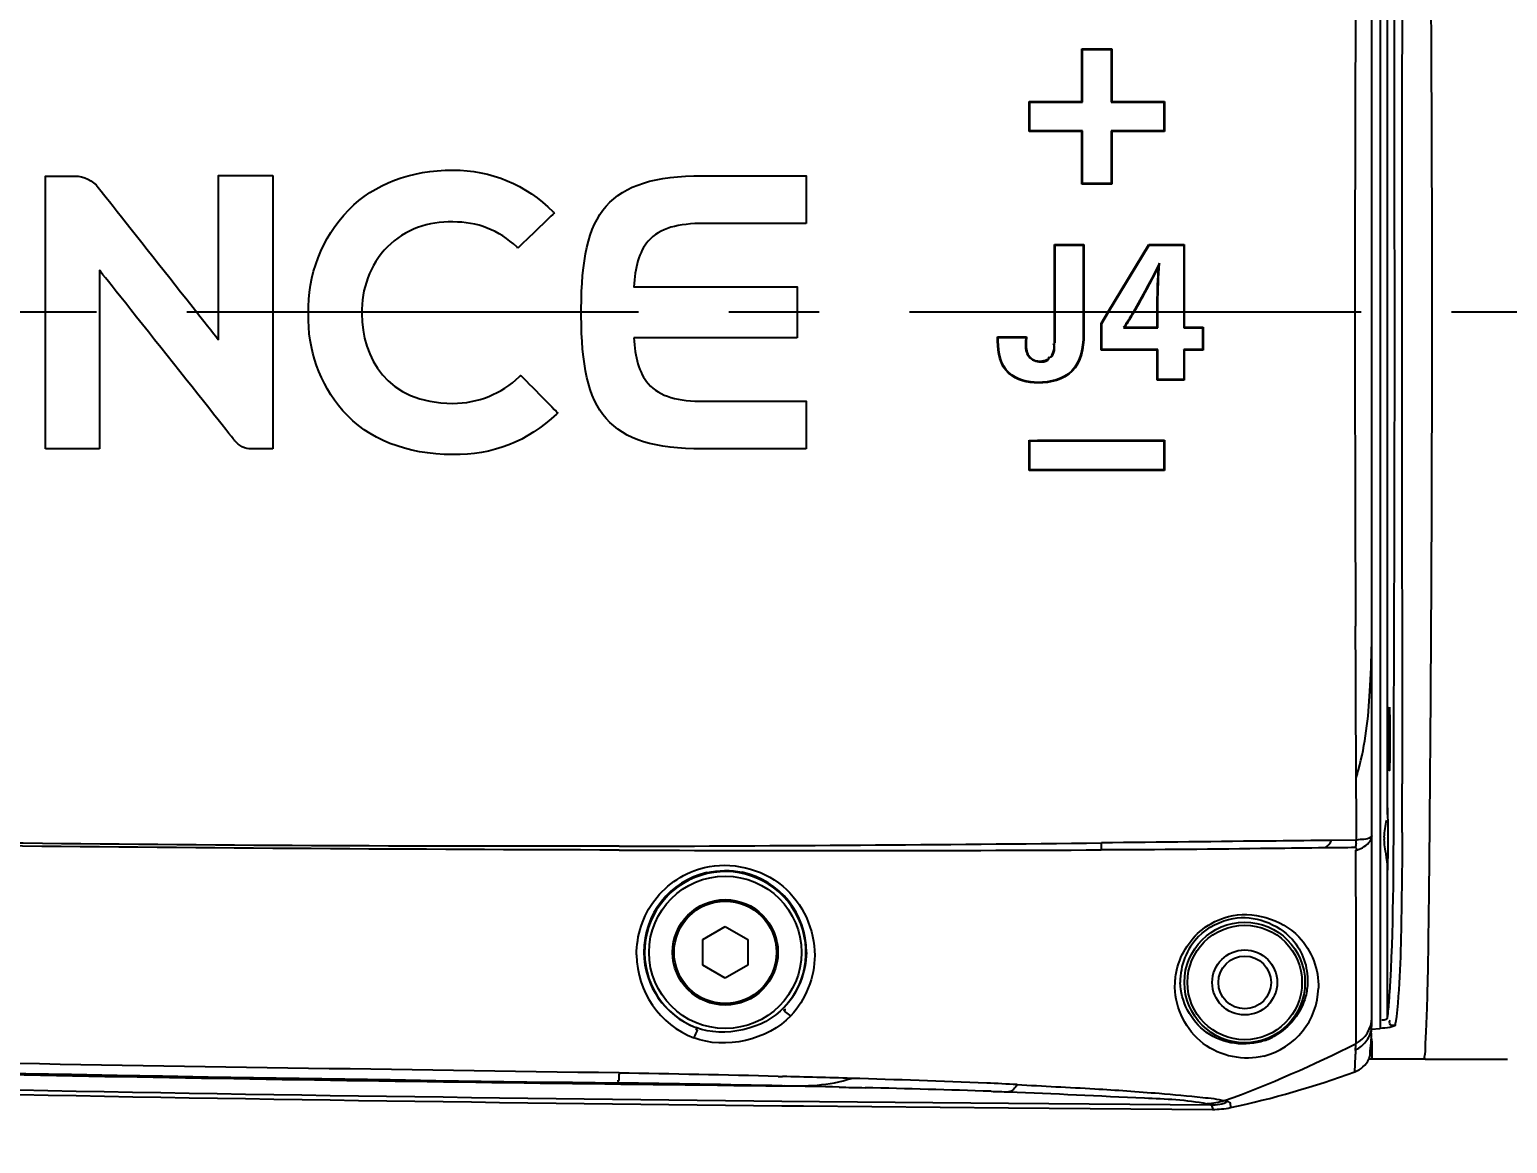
# Model space of a CAD drawing. Header units: millimetres. Extents: x 4086 to 8300, y 123 to 1549.
# Drawn here: x 6970.31 to 6994.85, y 814.72 to 833.21 of the extents above; entities that cross this region are included whole.
import ezdxf

# ---------------------------------------------------------------- set-up
doc = ezdxf.new("R2010")
doc.units = ezdxf.units.MM
doc.linetypes.add('CENTER', pattern=[0.6, 0.375, -0.075, 0.075, -0.075])
for name, color, linetype in [('中心线', 7, 'Continuous'), ('外形图', 7, 'Continuous'), ('尺寸标注', 7, 'Continuous')]:
    doc.layers.add(name, color=color, linetype=linetype)
doc.styles.add('思源黑', font='SourceHanSansCN-Normal.ttf')
doc.dimstyles.new('尺寸标注_1_4比例', dxfattribs={"dimtxt": 7, "dimasz": 6, "dimexe": 2, "dimexo": 1.5, "dimgap": 1, "dimtad": 1, "dimdec": 1, "dimlfac": 4, "dimdsep": 46, "dimtxsty": '思源黑', "dimcen": 0.09, "dimadec": 0, "dimazin": 0, "dimtp": 0.01, "dimtm": 0.01, "dimtfac": 1, "dimtdec": 1, "dimtofl": 0, "dimtmove": 0, "dimatfit": 3, "dimfxl": 1, "dimtolj": 1, "dimarcsym": 0})

# ---------------------------------------------------------------- blocks, each defined once
blk = doc.blocks.new('*D769')
at = {"layer": 'Defpoints', "color": 0}
for p in [(7023.604, 824.646), (7008.661, 823.338), (7023.604, 793.474)]:
    blk.add_point(p, dxfattribs=at)
at = {"layer": '尺寸标注', "color": 0, "lineweight": -2}
for p, q in [((7023.604, 823.146), (7023.604, 791.474)), ((7008.661, 821.838), (7008.661, 791.474)), ((7008.661, 793.474), (6978.761, 793.474)), ((7014.661, 793.474), (7017.604, 793.474))]:
    blk.add_line(p, q, dxfattribs=at)
at = {"layer": '尺寸标注', "color": 0}
for points in [[(7014.661, 794.474), (7014.661, 792.474), (7008.661, 793.474)], [(7017.604, 792.474), (7017.604, 794.474), (7023.604, 793.474)]]:
    blk.add_solid(points, dxfattribs=at)
at = {"layer": '尺寸标注', "color": 0, "insert": (6988.574, 798.098), "char_height": 7, "attachment_point": 5, "style": '思源黑'}
blk.add_mtext('\\A1;59.8', dxfattribs=at)
blk = doc.blocks.new('*D770')
at = {"layer": 'Defpoints', "color": 0}
for p in [(7023.604, 824.646), (7016.612, 818.513), (7016.612, 803.7)]:
    blk.add_point(p, dxfattribs=at)
at = {"layer": '尺寸标注', "color": 0, "lineweight": -2}
for p, q in [((7023.604, 823.146), (7023.604, 801.7)), ((7016.612, 817.013), (7016.612, 801.7)), ((7010.612, 803.7), (6985.238, 803.7)), ((7029.604, 803.7), (7035.604, 803.7))]:
    blk.add_line(p, q, dxfattribs=at)
at = {"layer": '尺寸标注', "color": 0}
for points in [[(7010.612, 802.7), (7010.612, 804.7), (7016.612, 803.7)], [(7029.604, 804.7), (7029.604, 802.7), (7023.604, 803.7)]]:
    blk.add_solid(points, dxfattribs=at)
at = {"layer": '尺寸标注', "color": 0, "insert": (6991.077, 808.324), "char_height": 7, "attachment_point": 5, "style": '思源黑'}
blk.add_mtext('\\A1;28', dxfattribs=at)
blk = doc.blocks.new('*D780')
at = {"layer": 'Defpoints', "color": 0}
for p in [(6912.112, 819.638), (7029.112, 640.885), (6912.112, 610.781)]:
    blk.add_point(p, dxfattribs=at)
at = {"layer": '尺寸标注', "color": 0, "lineweight": -2}
for p, q in [((6912.112, 818.138), (6912.112, 608.781)), ((7029.112, 639.385), (7029.112, 608.781)), ((7023.112, 610.781), (6918.112, 610.781))]:
    blk.add_line(p, q, dxfattribs=at)
at = {"layer": '尺寸标注', "color": 0}
for points in [[(6918.112, 611.781), (6918.112, 609.781), (6912.112, 610.781)], [(7023.112, 609.781), (7023.112, 611.781), (7029.112, 610.781)]]:
    blk.add_solid(points, dxfattribs=at)
at = {"layer": '尺寸标注', "color": 0, "insert": (6970.612, 615.405), "char_height": 7, "attachment_point": 5, "style": '思源黑'}
blk.add_mtext('\\A1;468', dxfattribs=at)

msp = doc.modelspace()

# ---------------------------------------------------------------- linework, layer by layer
at = {"layer": '中心线', "linetype": 'CENTER', "ltscale": 20}
msp.add_line((7040.4225, 828.5128), (6904.9307, 828.5128), dxfattribs=at)
at = {"layer": '外形图'}
for p, q in [((6992.5996, 816.7227), (6992.5996, 840.3055)), ((6992.7371, 840.403), (6992.7371, 816.6217)), ((6992.8539, 836.8516), (6992.8539, 820.1744)), ((6987.7814, 832.8878), (6987.7926, 832.8768)), ((6987.7814, 832.8878), (6988.2814, 832.8878)), ((6987.7814, 832.0128), (6987.7814, 832.8878)), ((6987.7926, 832.0018), (6987.7926, 832.8768)), ((6987.7926, 832.8768), (6988.2704, 832.8767)), ((6988.2814, 832.8878), (6988.2704, 832.8767)), ((6988.2704, 832.8767), (6988.2704, 832.0017)), ((6988.2814, 832.8878), (6988.2814, 832.0128)), ((6986.9064, 832.0128), (6986.9175, 832.0018)), ((6986.9064, 831.5128), (6986.9064, 832.0128)), ((6986.9175, 831.5238), (6986.9175, 832.0018)), ((6986.9175, 832.0018), (6987.7926, 832.0018)), ((6987.7814, 832.0128), (6987.7926, 832.0018)), ((6988.2814, 832.0128), (6988.2704, 832.0017)), ((6988.2704, 832.0017), (6989.1454, 832.0017)), ((6988.2814, 832.0128), (6989.1564, 832.0128)), ((6989.1564, 832.0128), (6989.1454, 832.0017)), ((6989.1454, 832.0017), (6989.1454, 831.524)), ((6989.1564, 832.0128), (6989.1564, 831.5128)), ((6986.9064, 831.5128), (6986.9175, 831.5238)), ((6987.7814, 831.5128), (6987.7926, 831.5239)), ((6987.7814, 830.6378), (6987.7814, 831.5128)), ((6987.7926, 830.6489), (6987.7926, 831.5239)), ((6989.1454, 831.524), (6988.2704, 831.5239)), ((6988.2814, 831.5128), (6988.2704, 831.5239)), ((6988.2704, 831.5239), (6988.2705, 830.6489)), ((6988.2814, 831.5128), (6988.2814, 830.6378)), ((6989.1564, 831.5128), (6989.1454, 831.524)), ((6987.7814, 830.6378), (6987.7926, 830.6489)), ((6988.2814, 830.6377), (6987.7814, 830.6379)), ((6988.2705, 830.6487), (6987.7926, 830.6491)), ((6988.2814, 830.6378), (6988.2705, 830.6489)), ((6987.3271, 829.6378), (6987.3383, 829.6268)), ((6987.3271, 829.6378), (6987.816, 829.6378)), ((6987.3271, 828.5128), (6987.3271, 829.6378)), ((6987.3383, 829.6269), (6987.8051, 829.6267)), ((6987.3383, 828.5128), (6987.3383, 829.6268)), ((6987.816, 829.6378), (6987.8051, 829.6268)), ((6987.8051, 829.6268), (6987.8051, 828.5128)), ((6987.816, 829.6378), (6987.816, 828.5128)), ((6988.2131, 828.5128), (6988.894, 829.6378)), ((6988.2262, 828.5128), (6988.9004, 829.6267)), ((6988.894, 829.6379), (6989.4847, 829.6377)), ((6988.894, 829.6378), (6988.9004, 829.6267)), ((6988.9004, 829.6269), (6989.4737, 829.6264)), ((6989.4847, 829.6378), (6989.4737, 829.6266)), ((6989.4737, 829.6266), (6989.4737, 828.5128)), ((6989.4847, 829.6378), (6989.4847, 828.5128)), ((6989.0569, 829.2743), (6989.0718, 829.3274)), ((6987.805, 828.5128), (6987.8051, 828.1352)), ((6987.816, 828.5128), (6987.816, 828.1352)), ((6988.1011, 828.3279), (6988.213, 828.5128)), ((6988.1124, 828.3248), (6988.2261, 828.5128)), ((6989.035, 828.6648), (6989.0463, 828.6648)), ((6989.035, 828.5128), (6989.035, 828.6648)), ((6989.035, 828.2668), (6989.035, 828.5128)), ((6989.0463, 828.5128), (6989.0463, 828.6648)), ((6989.0464, 828.2557), (6989.0463, 828.5128)), ((6989.4737, 828.5128), (6989.4737, 828.2556)), ((6989.4847, 828.5128), (6989.4847, 828.2668)), ((6988.1011, 828.3279), (6988.1124, 828.3248)), ((6988.496, 828.2668), (6988.4755, 828.2557)), ((6988.4755, 828.2557), (6989.0463, 828.2557)), ((6988.496, 828.2668), (6989.035, 828.2668)), ((6989.035, 828.2668), (6989.0463, 828.2557)), ((6989.4847, 828.2668), (6989.4737, 828.2556)), ((6989.4737, 828.2556), (6989.7839, 828.2556)), ((6989.4847, 828.2668), (6989.7949, 828.2668)), ((6989.7949, 828.2668), (6989.7839, 828.2556)), ((6986.3839, 828.0333), (6986.3839, 828.1039)), ((6986.3839, 828.1039), (6986.395, 828.0929)), ((6986.3839, 828.1038), (6986.8618, 828.1039)), ((6986.3839, 828.0333), (6986.395, 828.0333)), ((6986.395, 828.0333), (6986.395, 828.0929)), ((6986.395, 828.0928), (6986.8504, 828.0929)), ((6986.8504, 828.0928), (6986.8477, 828.0244)), ((6986.8586, 828.0239), (6986.8477, 828.0244)), ((6986.8618, 828.1039), (6986.8504, 828.0928)), ((6986.8618, 828.1039), (6986.8586, 828.0239)), ((6987.3271, 828.0067), (6987.3383, 828.0067)), ((6987.816, 828.1352), (6987.8051, 828.1352)), ((6987.0702, 827.7027), (6987.0702, 827.6917)), ((6987.2671, 827.7736), (6987.2756, 827.7664)), ((6988.1011, 827.8845), (6988.1124, 827.8956)), ((6989.035, 827.8846), (6988.1011, 827.8844)), ((6989.0463, 827.8958), (6988.1124, 827.8955)), ((6989.035, 827.8845), (6989.0463, 827.8956)), ((6989.035, 827.3878), (6989.035, 827.8845)), ((6989.0463, 827.3989), (6989.0463, 827.8956)), ((6989.7839, 827.8958), (6989.4737, 827.8956)), ((6989.4847, 827.8845), (6989.4737, 827.8957)), ((6989.4737, 827.8957), (6989.4737, 827.399)), ((6989.4847, 827.8845), (6989.4847, 827.3878)), ((6989.7949, 827.8845), (6989.4847, 827.8844)), ((6989.7949, 827.8845), (6989.7839, 827.8957)), ((6986.5672, 827.5006), (6986.5745, 827.5089)), ((6987.6221, 827.5331), (6987.6143, 827.5408)), ((6987.0576, 827.3392), (6987.0576, 827.3502)), ((6989.035, 827.3878), (6989.0463, 827.3989)), ((6989.4847, 827.3879), (6989.035, 827.3877)), ((6989.4737, 827.3991), (6989.0463, 827.3988)), ((6989.4847, 827.3878), (6989.4737, 827.399)), ((6986.9064, 826.3878), (6986.9175, 826.3768)), ((6986.9064, 825.8878), (6986.9064, 826.3878)), ((6986.9175, 825.8988), (6986.9175, 826.3768)), ((6986.9175, 826.3768), (6989.1454, 826.3766)), ((6989.1564, 826.3878), (6989.1454, 826.3766)), ((6989.1454, 826.3766), (6989.1454, 825.8989)), ((6989.1564, 826.3878), (6989.1564, 825.8878)), ((6986.9064, 825.8878), (6986.9175, 825.8988)), ((6989.1454, 825.8989), (6986.9175, 825.8988)), ((6989.1564, 825.8878), (6989.1454, 825.8989)), ((6993.1018, 821.5907), (6993.1021, 821.2518)), ((6992.3408, 820.0948), (6992.3397, 820.7863)), ((6992.3412, 819.8243), (6992.3408, 820.0948)), ((6993.1021, 819.8771), (6993.1017, 819.7188)), ((6992.3426, 819.7507), (6991.9295, 819.746)), ((6992.3413, 819.7512), (6992.3412, 819.8243)), ((6992.8539, 819.3654), (6992.8539, 816.8003)), ((6981.4897, 818.1028), (6981.8621, 818.3178)), ((6981.8621, 818.3178), (6982.2345, 818.1028)), ((6981.4897, 817.6728), (6981.4897, 818.1028)), ((6982.2345, 818.1028), (6982.2345, 817.6728)), ((6981.8621, 817.4578), (6981.4897, 817.6728)), ((6982.2345, 817.6728), (6981.8621, 817.4578)), ((6992.7371, 816.6205), (6992.5864, 816.6093)), ((6992.5918, 816.4466), (6992.598, 816.3874)), ((6992.3134, 815.9044), (6992.3285, 816.1622)), ((6992.598, 816.3874), (6992.6005, 816.2044)), ((6992.6005, 816.2044), (6992.5996, 816.1135)), ((6992.5996, 816.1135), (6992.5507, 816.1135)), ((6993.4817, 816.1136), (6992.5996, 816.1135)), ((6993.4817, 816.1136), (6994.8496, 816.1138)), ((6982.7425, 815.8288), (6982.8104, 815.8271)), ((6982.8057, 815.6713), (6982.8472, 815.6705)), ((6982.8059, 815.6718), (6982.8471, 815.6709)), ((6982.8017, 815.3419), (6983.1607, 815.3382)), ((6982.8031, 815.4182), (6986.5641, 815.3827)), ((6983.1607, 815.3382), (6986.5638, 815.3064)), ((6986.5638, 815.3064), (6989.9524, 815.2801)), ((6986.5641, 815.3827), (6989.9215, 815.3567))]:
    msp.add_line(p, q, dxfattribs=at)
msp.add_lwpolyline([(6992.3299, 819.5819), (6992.3325, 819.5823), (6992.3335, 819.5837), (6992.3349, 819.5853), (6992.3368, 819.5868), (6992.3389, 819.5883), (6992.3409, 819.5899), (6992.3428, 819.5915), (6992.3443, 819.5931), (6992.3456, 819.5947), (6992.3466, 819.5963), (6992.3473, 819.598), (6992.3478, 819.5998), (6992.3479, 819.6018), (6992.3477, 819.6038), (6992.3472, 819.606), (6992.3464, 819.6083), (6992.3453, 819.6108), (6992.3437, 819.6135), (6992.3417, 819.6163), (6992.3394, 819.6189), (6992.3367, 819.6213), (6992.3338, 819.6233), (6992.3307, 819.6249), (6992.3276, 819.6259), (6992.3245, 819.6264), (6992.3217, 819.6266)], dxfattribs=at)
for centre, radius in [((6981.8621, 817.8878), 1.265), ((6981.8621, 817.8878), 0.875), ((6981.8621, 817.8878), 0.85), ((6990.4871, 817.3878), 1.0009), ((6990.4871, 817.3878), 0.9509), ((6990.4871, 817.3878), 0.5397), ((6990.4871, 817.3878), 0.4375)]:
    msp.add_circle(centre, radius, dxfattribs=at)
for centre, radius, start, end in [((11704.7085, 828.4557), 4711.6117, 179.9189502, 180.0834819), ((8395.5945, 827.9619), 1403.2784, 179.7648667, 179.9775065), ((8391.8186, 829.0528), 1399.5025, 180.0221064, 180.2353213), ((6967.3327, 823.427), 25.2669, 359.06138, 0.02449), ((6974.7396, 823.2921), 17.8588, 356.56221, 359.10514), ((6988.2085, 822.049), 4.3186, 342.99878, 344.82532), ((6629.1644, 820.4257), 363.9381, 359.913636, 0.040962), ((6977.7454, 1725.7618), 906.1159, 270.1488541, 270.6554987), ((6991.6859, 819.7957), 0.6583, 351.58712, 356.14251), ((6993.8914, 819.769), 1.0867, 178.30945, 180.3516), ((6983.7521, 1731.5431), 911.9656, 269.7705222, 270.2735425), ((6981.861, 817.8963), 1.3499, 102.93934, 180.36371), ((6981.8621, 817.8878), 1.34, 317.06291, 248.73761), ((6981.8623, 817.8989), 1.3472, 359.52836, 77.91028), ((6990.4739, 817.408), 1.0562, 135.34807, 181.09588), ((6981.8577, 817.8965), 1.3466, 180.37176, 249.04622), ((6981.8794, 817.8571), 1.4895, 180.43935, 248.79904), ((6990.5149, 817.3263), 1.196, 284.12269, 358.43628), ((6992.0677, 816.7273), 0.5319, 347.18391, 353.33615), ((6992.0813, 816.7258), 0.5182, 353.32219, 359.65377), ((6987.7598, 817.3482), 5.2717, 352.68491, 353.11148), ((6990.4569, 817.4558), 1.0928, 289.02027, 299.10664), ((6962.96, 817.9348), 29.661, 357.31698, 357.43942), ((6983.3362, 834.0787), 19.8592, 290.0764, 296.94659), ((6990.8112, 816.2284), 1.5188, 357.49883, 1.55237), ((6971.1845, 238.0483), 577.7403, 88.8473978, 89.1178408), ((6973.1118, 421.6243), 394.3221, 88.600503, 88.984615), ((6976.4883, 560.4434), 255.462, 88.324554, 88.581915), ((6973.7967, 383.8701), 431.8952, 88.678785, 88.799256), ((6978.3554, 627.3584), 188.521, 87.614331, 88.297162), ((6981.4711, 705.0972), 110.72, 87.28931, 87.550688), ((6987.1347, 830.0072), 15.0236, 281.97099, 290.16351), ((6977.6495, 545.6934), 270.026, 88.169499, 88.613287), ((6989.9618, 816.6765), 1.3964, 269.61488, 281.94783)]:
    msp.add_arc(centre, radius, start, end, dxfattribs=at)
msp.add_ellipse((6992.8887, 821.4329), major_axis=(0, 0.525), ratio=0.0174551, dxfattribs=at)
msp.add_ellipse((6992.8597, 819.7699), major_axis=(0, 0.525), ratio=0.0174551, start_param=3.1415927, end_param=6.2831853, dxfattribs=at)
for points, knots in [([(6982.8473, 841.3547), (6979.9914, 841.3249), (6974.2796, 841.2517), (6965.7128, 841.0873), (6957.1476, 840.8525), (6950.0119, 840.5915), (6944.306, 840.3256), (6940.0264, 840.1178), (6936.4649, 839.883), (6933.6115, 839.7297), (6930.7692, 839.5793), (6927.1829, 838.9876), (6923.5642, 836.4678), (6921.1381, 832.8333), (6920.2848, 828.532), (6921.1248, 824.2335), (6923.5303, 820.5724), (6926.5562, 818.5117), (6929.2915, 817.6422), (6931.4308, 817.4044), (6933.5713, 817.3272), (6935.7099, 817.1794), (6937.847, 817.0394), (6940.6986, 816.8826), (6944.2642, 816.6997), (6949.9704, 816.437), (6957.106, 816.174), (6965.6712, 815.9394), (6974.238, 815.7745), (6979.9498, 815.7012), (6982.8057, 815.6713)], [0, 0, 0, 0, 0.0625338, 0.1250675, 0.1876012, 0.2501348, 0.2814019, 0.3126679, 0.3439382, 0.3595646, 0.3751969, 0.4064019, 0.4376042, 0.4687717, 0.4999496, 0.5311281, 0.5623056, 0.5934882, 0.6091533, 0.6247704, 0.6404361, 0.6560705, 0.6716955, 0.6873296, 0.7185989, 0.7498649, 0.8123988, 0.8749325, 0.9374662, 1, 1, 1, 1]), ([(6992.962, 835.4749), (6992.968, 833.7921), (6992.9712, 830.4181), (6992.9741, 825.376), (6992.9532, 820.975), (6992.9557, 818.2617), (6992.8904, 817.2203)], [0, 0, 0, 0, 0.2765381, 0.5544883, 0.8285284, 1, 1, 1, 1]), ([(6993.4817, 816.1136), (6993.4643, 816.1371), (6993.4981, 816.2262), (6993.4838, 816.3646), (6993.5024, 816.5732), (6993.5124, 816.8751), (6993.5298, 817.3895), (6993.5415, 818.2338), (6993.5567, 819.481), (6993.5738, 821.6458), (6993.5928, 824.5967), (6993.6022, 828.206), (6993.5954, 831.8203), (6993.5815, 834.2276), (6993.5729, 835.4272)], [0, 0, 0, 0, 0.0045418, 0.0122445, 0.0225391, 0.0365281, 0.0593792, 0.1023704, 0.1677397, 0.253076, 0.4386286, 0.6260876, 0.8136777, 1, 1, 1, 1]), ([(6970.5741, 830.7753), (6970.5741, 830.7753), (6970.5741, 830.7753), (6971.0633, 830.7753), (6971.0633, 830.7753)], [0.076923077, 0.076923077, 0.076923077, 0.076923077, 0.076923087, 0.153846154, 0.153846154, 0.153846154, 0.153846154]), ([(6971.0633, 830.7753), (6971.0633, 830.7753), (6971.2155, 830.7754), (6971.3592, 830.7045), (6971.4517, 830.5836)], [0.153846154, 0.153846154, 0.153846154, 0.153846154, 0.153846164, 0.230769231, 0.230769231, 0.230769231, 0.230769231]), ([(6973.4506, 828.0542), (6973.4506, 828.0542), (6973.4506, 828.0542), (6973.4506, 830.7817), (6973.4506, 830.7817)], [0.307692308, 0.307692308, 0.307692308, 0.307692308, 0.307692318, 0.384615385, 0.384615385, 0.384615385, 0.384615385]), ([(6973.4506, 830.7817), (6973.4506, 830.7817), (6973.4506, 830.7817), (6974.3512, 830.7817), (6974.3512, 830.7817)], [0.384615385, 0.384615385, 0.384615385, 0.384615385, 0.384615395, 0.461538462, 0.461538462, 0.461538462, 0.461538462]), ([(6974.3512, 830.7817), (6974.3512, 830.7817), (6974.3512, 830.7817), (6974.3512, 826.2439), (6974.3512, 826.2439)], [0.461538462, 0.461538462, 0.461538462, 0.461538462, 0.461538472, 0.538461538, 0.538461538, 0.538461538, 0.538461538]), ([(6975.6102, 830.2161), (6975.6102, 830.2161), (6976.0385, 830.6466), (6976.6366, 830.8743), (6977.3399, 830.8743)], [0.166666667, 0.166666667, 0.166666667, 0.166666667, 0.166666677, 0.222222222, 0.222222222, 0.222222222, 0.222222222]), ([(6977.3399, 830.8743), (6977.3399, 830.8743), (6977.973, 830.876), (6978.5575, 830.6327), (6979.0026, 830.1824)], [0.222222222, 0.222222222, 0.222222222, 0.222222222, 0.222222232, 0.277777778, 0.277777778, 0.277777778, 0.277777778]), ([(6981.486, 830.7784), (6981.486, 830.7784), (6981.486, 830.7784), (6983.2029, 830.7784), (6983.2029, 830.7784)], [0.052631579, 0.052631579, 0.052631579, 0.052631579, 0.052631589, 0.105263158, 0.105263158, 0.105263158, 0.105263158]), ([(6983.2029, 830.7784), (6983.2029, 830.7784), (6983.2029, 830.7784), (6983.2029, 829.9881), (6983.2029, 829.9881)], [0.105263158, 0.105263158, 0.105263158, 0.105263158, 0.105263168, 0.157894737, 0.157894737, 0.157894737, 0.157894737]), ([(6971.4517, 830.5836), (6971.4517, 830.5836), (6971.4517, 830.5836), (6973.4506, 828.0542), (6973.4506, 828.0542)], [0.230769231, 0.230769231, 0.230769231, 0.230769231, 0.230769241, 0.307692308, 0.307692308, 0.307692308, 0.307692308]), ([(6974.9399, 828.4871), (6974.9399, 828.4871), (6974.9264, 829.1377), (6975.1617, 829.7446), (6975.6102, 830.2161)], [0.111111111, 0.111111111, 0.111111111, 0.111111111, 0.111111121, 0.166666667, 0.166666667, 0.166666667, 0.166666667]), ([(6979.0231, 830.1618), (6979.0231, 830.1618), (6979.0231, 830.1618), (6978.4199, 829.5793), (6978.4199, 829.5793)], [0.333333333, 0.333333333, 0.333333333, 0.333333333, 0.333333343, 0.388888889, 0.388888889, 0.388888889, 0.388888889]), ([(6979.0026, 830.1824), (6979.0026, 830.1824), (6979.0026, 830.1824), (6979.0231, 830.1618), (6979.0231, 830.1618)], [0.277777778, 0.277777778, 0.277777778, 0.277777778, 0.277777788, 0.333333333, 0.333333333, 0.333333333, 0.333333333]), ([(6977.3399, 830.0122), (6977.3399, 830.0122), (6976.9308, 830.0284), (6976.5479, 829.8834), (6976.2519, 829.6003)], [0.5, 0.5, 0.5, 0.5, 0.50000001, 0.555555556, 0.555555556, 0.555555556, 0.555555556]), ([(6978.4001, 829.5984), (6978.4001, 829.5984), (6978.1111, 829.8738), (6977.739, 830.0189), (6977.3399, 830.0122)], [0.444444444, 0.444444444, 0.444444444, 0.444444444, 0.444444454, 0.5, 0.5, 0.5, 0.5]), ([(6981.5062, 829.9881), (6981.5062, 829.9881), (6981.0893, 829.9881), (6980.7748, 829.914), (6980.5828, 829.6953)], [0.210526316, 0.210526316, 0.210526316, 0.210526316, 0.210526326, 0.263157895, 0.263157895, 0.263157895, 0.263157895]), ([(6983.2029, 829.9881), (6983.2029, 829.9881), (6983.2029, 829.9881), (6981.5062, 829.9881), (6981.5062, 829.9881)], [0.157894737, 0.157894737, 0.157894737, 0.157894737, 0.157894747, 0.210526316, 0.210526316, 0.210526316, 0.210526316]), ([(6980.5828, 829.6953), (6980.5828, 829.6953), (6980.4316, 829.5229), (6980.3616, 829.2482), (6980.3433, 828.9336)], [0.263157895, 0.263157895, 0.263157895, 0.263157895, 0.263157905, 0.315789474, 0.315789474, 0.315789474, 0.315789474]), ([(6976.2519, 829.6003), (6976.2519, 829.6003), (6975.9654, 829.2961), (6975.8164, 828.9055), (6975.8277, 828.4875)], [0.555555556, 0.555555556, 0.555555556, 0.555555556, 0.555555566, 0.611111111, 0.611111111, 0.611111111, 0.611111111]), ([(6978.4199, 829.5793), (6978.4199, 829.5793), (6978.4199, 829.5793), (6978.4001, 829.5984), (6978.4001, 829.5984)], [0.388888889, 0.388888889, 0.388888889, 0.388888889, 0.388888899, 0.444444444, 0.444444444, 0.444444444, 0.444444444]), ([(6973.7181, 826.3812), (6973.7181, 826.3812), (6973.7181, 826.3812), (6971.4746, 829.2069), (6971.4746, 829.2069)], [0.692307692, 0.692307692, 0.692307692, 0.692307692, 0.692307702, 0.769230769, 0.769230769, 0.769230769, 0.769230769]), ([(6971.4746, 829.2069), (6971.4746, 829.2069), (6971.4746, 829.2069), (6971.4746, 826.2439), (6971.4746, 826.2439)], [0.769230769, 0.769230769, 0.769230769, 0.769230769, 0.769230779, 0.846153846, 0.846153846, 0.846153846, 0.846153846]), ([(6980.3433, 828.9336), (6980.3433, 828.9336), (6980.3433, 828.9336), (6983.0553, 828.9336), (6983.0553, 828.9336)], [0.315789474, 0.315789474, 0.315789474, 0.315789474, 0.315789484, 0.368421053, 0.368421053, 0.368421053, 0.368421053]), ([(6983.0553, 828.9336), (6983.0553, 828.9336), (6983.0553, 828.9336), (6983.0553, 828.5118), (6983.0553, 828.5118)], [0.368421053, 0.368421053, 0.368421053, 0.368421053, 0.368421063, 0.421052632, 0.421052632, 0.421052632, 0.421052632]), ([(6975.5121, 826.8782), (6975.5121, 826.8782), (6975.1281, 827.3322), (6974.9288, 827.8925), (6974.9399, 828.4871)], [0.055555556, 0.055555556, 0.055555556, 0.055555556, 0.055555566, 0.111111111, 0.111111111, 0.111111111, 0.111111111]), ([(6975.8277, 828.4875), (6975.8277, 828.4875), (6975.8338, 827.7688), (6976.2344, 827.0005), (6977.3399, 827.0005)], [0.611111111, 0.611111111, 0.611111111, 0.611111111, 0.611111121, 0.666666667, 0.666666667, 0.666666667, 0.666666667]), ([(6979.4719, 828.5118), (6979.4719, 828.5118), (6979.4719, 828.5118), (6979.4721, 828.5696), (6979.4721, 828.5696)], [0.89473684, 0.89473684, 0.89473684, 0.89473684, 0.89473685, 1, 1, 1, 1]), ([(6979.4721, 828.454), (6979.4721, 828.454), (6979.4721, 828.454), (6979.4719, 828.5118), (6979.4719, 828.5118)], [0.842105263, 0.842105263, 0.842105263, 0.842105263, 0.842105273, 0.894736842, 0.894736842, 0.894736842, 0.894736842]), ([(6981.486, 826.2451), (6981.486, 826.2451), (6979.9059, 826.2451), (6979.4721, 826.8502), (6979.4721, 828.454)], [0.789473684, 0.789473684, 0.789473684, 0.789473684, 0.789473694, 0.842105263, 0.842105263, 0.842105263, 0.842105263]), ([(6983.0553, 828.5118), (6983.0553, 828.5118), (6983.0553, 828.5118), (6983.0553, 828.0897), (6983.0553, 828.0897)], [0.421052632, 0.421052632, 0.421052632, 0.421052632, 0.421052642, 0.473684211, 0.473684211, 0.473684211, 0.473684211]), ([(6983.0553, 828.0897), (6983.0553, 828.0897), (6983.0553, 828.0897), (6980.3433, 828.0897), (6980.3433, 828.0897)], [0.473684211, 0.473684211, 0.473684211, 0.473684211, 0.473684221, 0.526315789, 0.526315789, 0.526315789, 0.526315789]), ([(6980.3433, 828.0897), (6980.3433, 828.0897), (6980.3616, 827.7754), (6980.4316, 827.5008), (6980.5828, 827.3282)], [0.526315789, 0.526315789, 0.526315789, 0.526315789, 0.526315799, 0.578947368, 0.578947368, 0.578947368, 0.578947368]), ([(6986.8477, 828.0244), (6986.8448, 827.9492), (6986.8447, 827.7891), (6986.9983, 827.6917), (6987.0702, 827.6917)], [0, 0, 0, 0, 0.5113176, 1, 1, 1, 1]), ([(6986.8586, 828.0239), (6986.8556, 827.9457), (6986.8564, 827.7866), (6987.0065, 827.7027), (6987.0702, 827.7027)], [0, 0, 0, 0, 0.5513323, 1, 1, 1, 1]), ([(6987.0702, 827.6917), (6987.1201, 827.6917), (6987.2092, 827.6808), (6987.2374, 827.7526), (6987.24, 827.7713)], [0, 0, 0, 0, 0.7262206, 1, 1, 1, 1]), ([(6977.3399, 827.0005), (6977.3399, 827.0005), (6977.7567, 827.0026), (6978.1432, 827.1585), (6978.4447, 827.4463)], [0.666666667, 0.666666667, 0.666666667, 0.666666667, 0.666666677, 0.722222222, 0.722222222, 0.722222222, 0.722222222]), ([(6978.4447, 827.4463), (6978.4447, 827.4463), (6978.4447, 827.4463), (6978.4649, 827.4663), (6978.4649, 827.4663)], [0.722222222, 0.722222222, 0.722222222, 0.722222222, 0.722222232, 0.777777778, 0.777777778, 0.777777778, 0.777777778]), ([(6978.4649, 827.4663), (6978.4649, 827.4663), (6978.4649, 827.4663), (6979.0801, 826.8442), (6979.0801, 826.8442)], [0.777777778, 0.777777778, 0.777777778, 0.777777778, 0.777777788, 0.833333333, 0.833333333, 0.833333333, 0.833333333]), ([(6980.5828, 827.3282), (6980.5828, 827.3282), (6980.7748, 827.1096), (6981.0893, 827.0356), (6981.5062, 827.0356)], [0.578947368, 0.578947368, 0.578947368, 0.578947368, 0.578947378, 0.631578947, 0.631578947, 0.631578947, 0.631578947]), ([(6981.5062, 827.0356), (6981.5062, 827.0356), (6981.5062, 827.0356), (6983.2029, 827.0356), (6983.2029, 827.0356)], [0.631578947, 0.631578947, 0.631578947, 0.631578947, 0.631578957, 0.684210526, 0.684210526, 0.684210526, 0.684210526]), ([(6983.2029, 827.0356), (6983.2029, 827.0356), (6983.2029, 827.0356), (6983.2029, 826.2451), (6983.2029, 826.2451)], [0.684210526, 0.684210526, 0.684210526, 0.684210526, 0.684210536, 0.736842105, 0.736842105, 0.736842105, 0.736842105]), ([(6979.06, 826.8244), (6979.06, 826.8244), (6978.5937, 826.3726), (6977.989, 826.136), (6977.3399, 826.1514)], [0.88888889, 0.88888889, 0.88888889, 0.88888889, 0.8888889, 1, 1, 1, 1]), ([(6979.0801, 826.8442), (6979.0801, 826.8442), (6979.0801, 826.8442), (6979.06, 826.8244), (6979.06, 826.8244)], [0.833333333, 0.833333333, 0.833333333, 0.833333333, 0.833333343, 0.888888889, 0.888888889, 0.888888889, 0.888888889]), ([(6971.4746, 826.2439), (6971.4746, 826.2439), (6971.4746, 826.2439), (6970.5741, 826.2439), (6970.5741, 826.2439)], [0.84615385, 0.84615385, 0.84615385, 0.84615385, 0.84615386, 1, 1, 1, 1]), ([(6973.9977, 826.2439), (6973.9977, 826.2439), (6973.8882, 826.2439), (6973.785, 826.2945), (6973.7181, 826.3812)], [0.615384615, 0.615384615, 0.615384615, 0.615384615, 0.615384625, 0.692307692, 0.692307692, 0.692307692, 0.692307692]), ([(6974.3512, 826.2439), (6974.3512, 826.2439), (6974.3512, 826.2439), (6973.9977, 826.2439), (6973.9977, 826.2439)], [0.538461538, 0.538461538, 0.538461538, 0.538461538, 0.538461548, 0.615384615, 0.615384615, 0.615384615, 0.615384615]), ([(6983.2029, 826.2451), (6983.2029, 826.2451), (6983.2029, 826.2451), (6981.486, 826.2451), (6981.486, 826.2451)], [0.736842105, 0.736842105, 0.736842105, 0.736842105, 0.736842115, 0.789473684, 0.789473684, 0.789473684, 0.789473684]), ([(6980.0996, 819.5849), (6973.283, 819.6058), (6959.6494, 819.7344), (6946.0219, 820.1782), (6939.2114, 820.4684)], [0, 0, 0, 0, 0.4999996, 1, 1, 1, 1]), ([(6980.0995, 819.6489), (6973.2898, 819.6364), (6959.67, 819.8173), (6946.0567, 820.2549), (6939.2533, 820.5494)], [0, 0, 0, 0, 0.5000003, 1, 1, 1, 1]), ([(6991.8259, 819.6219), (6991.5264, 819.6188), (6990.2865, 819.6027), (6989.0465, 819.5903), (6988.106, 819.5879)], [0, 0, 0, 0, 0.241555, 1, 1, 1, 1]), ([(6991.9295, 819.7456), (6991.6227, 819.7418), (6990.35, 819.7305), (6989.0775, 819.7152), (6988.1117, 819.7051)], [0, 0, 0, 0, 0.241129, 1, 1, 1, 1]), ([(6992.3371, 819.6994), (6992.3353, 819.6868), (6992.3309, 819.6624), (6992.325, 819.6383), (6992.3216, 819.6266)], [0, 0, 0, 0, 0.5101641, 1, 1, 1, 1]), ([(6992.3299, 819.5809), (6992.3679, 819.5922), (6992.4813, 819.6339), (6992.5996, 819.7405), (6992.5996, 819.8259)], [0, 0, 0, 0, 0.3172891, 1, 1, 1, 1]), ([(6992.599, 819.8259), (6992.5984, 819.8163), (6992.5261, 819.7426), (6992.4219, 819.7708), (6992.3423, 819.7515)], [0, 0, 0, 0, 0.1056265, 1, 1, 1, 1]), ([(6992.8539, 819.381), (6992.8545, 819.3538), (6992.8219, 819.6349), (6992.8053, 819.6613), (6992.8047, 819.7623)], [0, 0, 0, 0, 0.2118417, 1, 1, 1, 1]), ([(6993.1017, 819.7188), (6993.1004, 819.3042), (6993.0852, 818.3032), (6993.0639, 817.2989), (6992.9934, 816.7159)], [0, 0, 0, 0, 0.4138008, 1, 1, 1, 1]), ([(6981.519, 819.2963), (6981.9515, 819.4), (6982.9462, 819.1729), (6983.349, 818.2593), (6983.3475, 817.8376)], [0, 0, 0, 0, 0.5132696, 1, 1, 1, 1]), ([(6992.3384, 817.2249), (6992.3393, 817.38), (6992.3419, 818.1657), (6992.334, 818.9513), (6992.3299, 819.5819)], [0, 0, 0, 0, 0.1973744, 1, 1, 1, 1]), ([(6980.3899, 817.8457), (6980.3874, 818.1652), (6980.6025, 818.835), (6981.1986, 819.2195), (6981.519, 819.2963)], [0, 0, 0, 0, 0.4922779, 1, 1, 1, 1]), ([(6990.2186, 818.4826), (6990.6105, 818.5841), (6991.4536, 818.3447), (6991.7186, 817.5972), (6991.7104, 817.2937)], [0, 0, 0, 0, 0.571399, 1, 1, 1, 1]), ([(6990.2974, 818.4508), (6990.6378, 818.5096), (6991.328, 818.271), (6991.5386, 817.6415), (6991.5312, 817.3878)], [0, 0, 0, 0, 0.5764044, 1, 1, 1, 1]), ([(6989.3296, 817.3038), (6989.3279, 817.3839), (6989.3543, 817.7457), (6989.5627, 818.0939), (6989.7845, 818.2678)], [0, 0, 0, 0, 0.221322, 1, 1, 1, 1]), ([(6990.813, 816.4227), (6990.508, 816.3177), (6989.7603, 816.4071), (6989.4239, 817.0752), (6989.4179, 817.3878)], [0, 0, 0, 0, 0.5078817, 1, 1, 1, 1]), ([(6991.5312, 817.3878), (6991.5289, 817.31), (6991.4812, 816.9571), (6991.2303, 816.6356), (6990.9885, 816.501)], [0, 0, 0, 0, 0.2195334, 1, 1, 1, 1]), ([(6990.8067, 816.1664), (6990.4745, 816.0825), (6989.6861, 816.2338), (6989.3371, 816.9564), (6989.3296, 817.3038)], [0, 0, 0, 0, 0.4964803, 1, 1, 1, 1]), ([(6992.8904, 817.2203), (6992.8877, 817.1768), (6992.878, 817.0366), (6992.8652, 816.8966), (6992.8539, 816.8003)], [0, 0, 0, 0, 0.3096864, 1, 1, 1, 1]), ([(6982.9502, 816.8334), (6982.9111, 816.8624), (6982.7933, 816.9348), (6982.8631, 816.9409), (6982.8696, 816.9381)], [0, 0, 0, 0, 0.8741323, 1, 1, 1, 1]), ([(6992.3356, 816.3756), (6992.3351, 816.4053), (6992.3354, 816.6186), (6992.3358, 816.8319), (6992.3371, 817.0156)], [0, 0, 0, 0, 0.1391895, 1, 1, 1, 1]), ([(6992.8539, 816.8003), (6992.8533, 816.7899), (6992.8247, 816.7611), (6992.7883, 816.7618), (6992.7643, 816.7628)], [0, 0, 0, 0, 0.3026251, 1, 1, 1, 1]), ([(6992.9886, 816.677), (6992.9599, 816.6748), (6992.8916, 816.6665), (6992.8851, 816.7443), (6992.9002, 816.7624)], [0, 0, 0, 0, 0.5489872, 1, 1, 1, 1]), ([(6992.9886, 816.677), (6992.9872, 816.6667), (6992.9452, 816.6546), (6992.918, 816.6463), (6992.895, 816.6421)], [0, 0, 0, 0, 0.3079106, 1, 1, 1, 1]), ([(6950.8398, 816.5975), (6956.9248, 816.3565), (6966.6782, 816.0761), (6976.4337, 815.9462), (6980.0999, 815.891)], [0, 0, 0, 0, 0.624188, 1, 1, 1, 1]), ([(6981.3407, 816.4684), (6981.3623, 816.5112), (6981.4352, 816.6276), (6981.3722, 816.6005), (6981.3679, 816.5953)], [0, 0, 0, 0, 0.8766606, 1, 1, 1, 1]), ([(6992.584, 816.4487), (6992.5834, 816.4371), (6992.5817, 816.4153), (6992.5805, 816.3934), (6992.5799, 816.383)], [0, 0, 0, 0, 0.5263186, 1, 1, 1, 1]), ([(6992.5857, 816.4897), (6992.5856, 816.4849), (6992.5858, 816.4755), (6992.5824, 816.4655), (6992.5842, 816.4611)], [0, 0, 0, 0, 0.5052052, 1, 1, 1, 1]), ([(6992.5842, 816.4611), (6992.5852, 816.4585), (6992.5887, 816.4543), (6992.592, 816.4492), (6992.5918, 816.4466)], [0, 0, 0, 0, 0.5230117, 1, 1, 1, 1]), ([(6992.5885, 816.5463), (6992.588, 816.5367), (6992.5873, 816.5178), (6992.5859, 816.4989), (6992.5857, 816.4897)], [0, 0, 0, 0, 0.5096922, 1, 1, 1, 1]), ([(6992.3294, 816.2696), (6992.3283, 816.2861), (6992.329, 816.3217), (6992.3335, 816.3569), (6992.3356, 816.3756)], [0, 0, 0, 0, 0.4674718, 1, 1, 1, 1]), ([(6992.5799, 816.383), (6992.5766, 816.3257), (6992.5573, 816.2422), (6992.5711, 816.1683), (6992.5359, 816.1135), (6992.5507, 816.1135)], [0, 0, 0, 0, 0.6351692, 0.8359714, 1, 1, 1, 1]), ([(6980.0996, 815.8845), (6980.0986, 815.8637), (6980.0931, 815.8173), (6980.1006, 815.777), (6980.0832, 815.7358), (6980.0828, 815.7585), (6980.082, 815.7659)], [0, 0, 0, 0, 0.3818965, 0.8140298, 0.8647108, 1, 1, 1, 1]), ([(6986.7073, 815.6933), (6987.1373, 815.6675), (6987.9239, 815.6306), (6988.9528, 815.5609), (6989.6701, 815.4921), (6990.0349, 815.4555), (6990.1533, 815.4262)], [0, 0, 0, 0, 0.3737469, 0.6833616, 0.8941367, 1, 1, 1, 1]), ([(6986.566, 815.5719), (6987.3184, 815.5456), (6988.414, 815.4843), (6989.5199, 815.4438), (6989.8606, 815.3746)], [0, 0, 0, 0, 0.6840834, 1, 1, 1, 1]), ([(6990.1534, 815.4262), (6990.1672, 815.4231), (6990.1904, 815.4171), (6990.2129, 815.4089), (6990.2216, 815.4047)], [0, 0, 0, 0, 0.5934615, 1, 1, 1, 1]), ([(6989.8606, 815.3746), (6989.8746, 815.372), (6989.8966, 815.3673), (6989.9184, 815.3606), (6989.9258, 815.3566)], [0, 0, 0, 0, 0.6287395, 1, 1, 1, 1]), ([(6989.9215, 815.3567), (6989.9414, 815.3469), (6989.9496, 815.3253), (6989.9588, 815.2801), (6989.9524, 815.2801)], [0, 0, 0, 0, 0.7755545, 1, 1, 1, 1]), ([(6990.2281, 815.4069), (6990.248, 815.3953), (6990.2482, 815.3519), (6990.2498, 815.3202), (6990.2487, 815.3099)], [0, 0, 0, 0, 0.6888861, 1, 1, 1, 1])]:
    msp.add_open_spline(points, degree=3, knots=knots, dxfattribs=at)
for points in [[(6986.9064, 832.0131), (6987.198, 832.0129), (6987.4897, 832.0127), (6987.7814, 832.0125)], [(6987.7814, 831.5125), (6987.4897, 831.5127), (6987.198, 831.5129), (6986.9064, 831.513)], [(6987.7926, 831.5234), (6987.5009, 831.5237), (6987.2092, 831.524), (6986.9175, 831.5243)], [(6989.1564, 831.5123), (6988.8647, 831.5127), (6988.573, 831.513), (6988.2814, 831.5132)], [(6970.5741, 826.2439), (6970.5741, 826.2439), (6970.5741, 830.7753), (6970.5741, 830.7753)], [(6979.4721, 828.5696), (6979.4721, 830.1733), (6979.9059, 830.7784), (6981.486, 830.7784)], [(6989.0718, 829.3274), (6988.9314, 829.053), (6988.7888, 828.7793), (6988.6339, 828.5128)], [(6989.0569, 829.2743), (6988.9252, 829.0178), (6988.7913, 828.7622), (6988.6466, 828.5128)], [(6989.035, 828.6648), (6989.035, 828.8681), (6989.0438, 829.0714), (6989.0569, 829.2743)], [(6989.0463, 828.6648), (6989.0463, 828.8858), (6989.0567, 829.1069), (6989.0718, 829.3274)], [(6987.3272, 828.0067), (6987.3271, 828.1754), (6987.3271, 828.3441), (6987.3271, 828.5128)], [(6987.3384, 828.0067), (6987.3383, 828.1754), (6987.3382, 828.3441), (6987.3382, 828.5128)], [(6988.6339, 828.5128), (6988.5834, 828.426), (6988.5344, 828.3373), (6988.471, 828.2595)], [(6988.6466, 828.5128), (6988.5983, 828.4297), (6988.5488, 828.3472), (6988.496, 828.2668)], [(6988.1013, 827.8845), (6988.1012, 828.0323), (6988.1011, 828.1801), (6988.1011, 828.3279)], [(6988.1125, 827.8956), (6988.1124, 828.0386), (6988.1123, 828.1817), (6988.1123, 828.3248)], [(6989.7838, 828.2556), (6989.7838, 828.1356), (6989.7839, 828.0157), (6989.7841, 827.8957)], [(6989.7948, 828.2668), (6989.7948, 828.1394), (6989.795, 828.0119), (6989.7951, 827.8845)], [(6986.5672, 827.5006), (6986.4265, 827.625), (6986.3839, 827.8455), (6986.3839, 828.0333)], [(6986.5745, 827.5089), (6986.4361, 827.6313), (6986.395, 827.8486), (6986.395, 828.0333)], [(6987.2671, 827.7736), (6987.3191, 827.8348), (6987.3271, 827.9265), (6987.3271, 828.0067)], [(6987.2756, 827.7664), (6987.3256, 827.8252), (6987.3509, 827.9261), (6987.3151, 827.9943)], [(6987.8051, 828.1352), (6987.8051, 827.9271), (6987.761, 827.6884), (6987.6143, 827.5408)], [(6987.816, 828.1352), (6987.816, 827.9244), (6987.7707, 827.6827), (6987.6221, 827.5331)], [(6987.0702, 827.7027), (6987.1399, 827.7027), (6987.2219, 827.7205), (6987.2671, 827.7736)], [(6987.0576, 827.3392), (6986.8855, 827.3392), (6986.6961, 827.3866), (6986.5672, 827.5006)], [(6987.0576, 827.3502), (6986.8881, 827.3502), (6986.7015, 827.3966), (6986.5745, 827.5089)], [(6987.6143, 827.5408), (6987.476, 827.4017), (6987.2538, 827.3502), (6987.0576, 827.3502)], [(6987.6221, 827.5331), (6987.4818, 827.392), (6987.2566, 827.3392), (6987.0576, 827.3392)], [(6977.3399, 826.1514), (6976.5677, 826.1514), (6975.9356, 826.4025), (6975.5121, 826.8782)], [(6986.9064, 826.3874), (6987.6564, 826.3875), (6988.4064, 826.3879), (6989.1564, 826.3885)], [(6989.1564, 825.8887), (6988.4064, 825.8879), (6987.6564, 825.8875), (6986.9064, 825.8872)], [(6992.3383, 820.7862), (6992.3346, 821.6258), (6992.3311, 822.4653), (6992.3279, 823.3048)], [(6992.3765, 820.9186), (6992.4923, 821.3418), (6992.5412, 821.7831), (6992.5662, 822.2212)], [(6993.1021, 821.2518), (6993.1022, 821.0631), (6993.1023, 820.8745), (6993.1024, 820.6858)], [(6992.8051, 819.8011), (6992.8079, 819.896), (6992.8271, 819.9899), (6992.8443, 820.0833)], [(6988.1061, 819.5879), (6988.1095, 819.6269), (6988.1113, 819.666), (6988.1117, 819.7051)], [(6991.8258, 819.6218), (6991.8693, 819.6536), (6991.9074, 819.6965), (6991.9295, 819.7456)], [(6992.3217, 819.6266), (6992.1564, 819.625), (6991.9911, 819.6235), (6991.8258, 819.6218)], [(6981.5587, 819.2119), (6981.749, 819.2557), (6981.9536, 819.2572), (6982.1445, 819.2163)], [(6989.7225, 818.1503), (6989.8743, 818.3043), (6990.0843, 818.414), (6990.2974, 818.4508)], [(6989.7845, 818.2678), (6989.9115, 818.3675), (6990.0623, 818.4421), (6990.2186, 818.4826)], [(6983.2095, 817.8878), (6983.2067, 817.5599), (6983.0677, 817.2138), (6982.8431, 816.975)], [(6983.3475, 817.8376), (6983.3462, 817.4776), (6983.1961, 817.0962), (6982.9502, 816.8334)], [(6931.7272, 817.4556), (6947.8166, 816.3438), (6963.953, 815.9345), (6980.0793, 815.7202)], [(6992.3371, 817.0156), (6992.3376, 817.0854), (6992.338, 817.1551), (6992.3384, 817.2249)], [(6982.8431, 816.975), (6982.5007, 816.6084), (6981.844, 816.4579), (6981.3761, 816.639)], [(6982.9502, 816.8334), (6982.5744, 816.4316), (6981.8537, 816.2696), (6981.3407, 816.4684)], [(6992.3356, 816.3757), (6992.4845, 816.4487), (6992.5996, 816.6317), (6992.5996, 816.7976)], [(6992.3343, 816.2729), (6992.3984, 816.304), (6992.4566, 816.3512), (6992.5003, 816.4074)], [(6992.5003, 816.4074), (6992.5457, 816.4658), (6992.5777, 816.537), (6992.5914, 816.6096)], [(6992.895, 816.6421), (6992.843, 816.6326), (6992.7899, 816.6299), (6992.7376, 816.6217)], [(6952.8058, 816.0835), (6962.8004, 815.7108), (6972.8021, 815.5227), (6982.8031, 815.4182)], [(6952.8158, 816.0067), (6962.8067, 815.6343), (6972.8045, 815.4463), (6982.8017, 815.3419)], [(6992.3134, 815.9044), (6992.4124, 815.9407), (6992.5022, 816.0199), (6992.5507, 816.1135)], [(6982.8082, 815.6714), (6983.1935, 815.6653), (6983.5921, 815.6736), (6983.9574, 815.7961)], [(6986.7073, 815.6933), (6986.6797, 815.6377), (6986.628, 815.5759), (6986.566, 815.5719)], [(6983.7551, 815.6505), (6983.8981, 815.6472), (6984.0412, 815.6438), (6984.1842, 815.6403)], [(6986.2749, 815.5816), (6986.3719, 815.5785), (6986.469, 815.5752), (6986.566, 815.5719)], [(6990.1535, 815.4262), (6990.0604, 815.392), (6989.9597, 815.3742), (6989.8606, 815.3746)], [(6989.9216, 815.3567), (6990.0193, 815.3555), (6990.1312, 815.3611), (6990.2071, 815.4225)]]:
    msp.add_open_spline(points, degree=3, dxfattribs=at)

# ---------------------------------------------------------------- dimensions: what is measured, and where the dimension line sits
at = {"layer": '尺寸标注'}
for base, p1, p2, picture, middle in [((7023.6042, 793.4737), (7008.6613, 823.3382), (7023.6042, 824.6455), '*D769', (6988.5736, 793.4737)), ((7016.6121, 803.6997), (7023.6042, 824.6455), (7016.6121, 818.5128), '*D770', (6991.0769, 803.6997)), ((6912.1121, 610.7807), (7029.1121, 640.8854), (6912.1121, 819.6378), '*D780', (6970.6121, 610.7807))]:
    dim = msp.add_linear_dim(base=base, p1=p1, p2=p2, dimstyle='尺寸标注_1_4比例', dxfattribs=at)
    dim.commit()
    dim.dimension.update_dxf_attribs({"geometry": picture, "text_midpoint": middle, "dimtype": 160})

doc.saveas('drawing.dxf')
